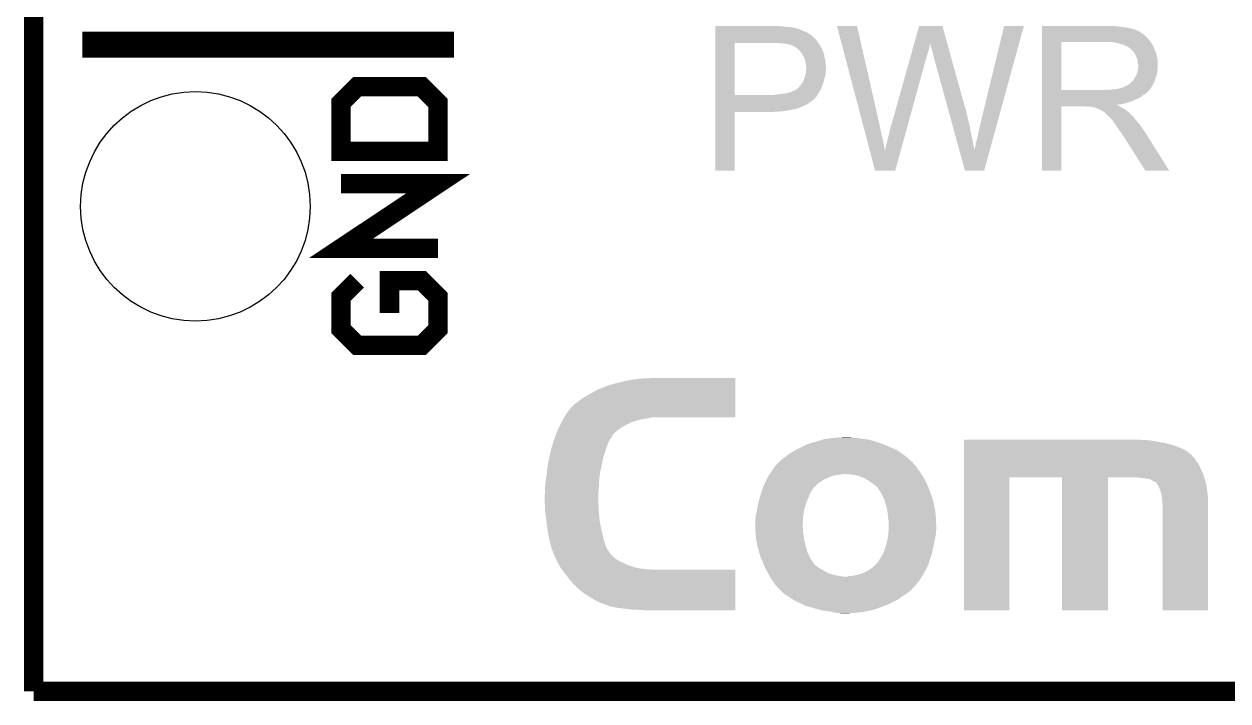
# Model space of a CAD drawing. Extents: x -0.05 to 0.95, y -0.15 to 0.98.
# Drawn here: x -0.053 to 0.3193, y -0.153 to 0.0564 of the extents above; entities that cross this region are included whole.
import ezdxf

# ---------------------------------------------------------------- set-up
doc = ezdxf.new("R2010")
doc.units = 0
doc.layers.get('0').update_dxf_attribs({"linetype": 'CONTINUOUS'})
for name, color, linetype in [('COMPASS_CLICK_V101_GKO', 5, 'CONTINUOUS'), ('COMPASS_CLICK_V101_GTO', 14, 'CONTINUOUS'), ('COMPASS_CLICK_V101_GTS', 12, 'CONTINUOUS')]:
    doc.layers.add(name, color=color, linetype=linetype)

# ---------------------------------------------------------------- blocks, each defined once
blk = doc.blocks.new('ROUND_49')
blk.add_circle((0, 0), 0.0355)

msp = doc.modelspace()

# ---------------------------------------------------------------- linework, layer by layer
at = {"layer": 'COMPASS_CLICK_V101_GKO', "const_width": 0.006}
for points in [[(-0.05, -0.15), (-0.05, 0.975)], [(-0.05, -0.15), (0.85, -0.15), (0.95, -0.05)]]:
    msp.add_lwpolyline(points, dxfattribs=at)
at = {"layer": 'COMPASS_CLICK_V101_GTO'}
for points, const_width in [([(-0.035, 0.05), (0.08, 0.05)], 0.008), ([(0.045, 0.017), (0.075, 0.017), (0.075, 0.032), (0.07, 0.037), (0.05, 0.037), (0.045, 0.032), (0.045, 0.017)], 0.006), ([(0.075, -0.013), (0.045, -0.013), (0.075, 0.007), (0.045, 0.007)], 0.006), ([(0.05, -0.023), (0.045, -0.028), (0.045, -0.038), (0.05, -0.043), (0.07, -0.043), (0.075, -0.038), (0.075, -0.028), (0.07, -0.023), (0.06, -0.023), (0.06, -0.033)], 0.006)]:
    msp.add_lwpolyline(points, dxfattribs=dict(at, const_width=const_width))
for points in [[(0.1608, 0.0555), (0.1608, 0.0558), (0.1835, 0.0555), (0.1802, 0.0558)], [(0.1608, 0.0554), (0.1608, 0.0555), (0.1845, 0.0554), (0.1835, 0.0555)], [(0.1608, 0.0553), (0.1608, 0.0554), (0.1851, 0.0553), (0.1846, 0.0554)], [(0.1608, 0.0551), (0.1608, 0.0553), (0.1857, 0.0551), (0.1851, 0.0553)], [(0.1608, 0.0549), (0.1608, 0.0551), (0.1865, 0.0549), (0.1857, 0.0551)], [(0.1608, 0.0546), (0.1608, 0.0549), (0.1873, 0.0546), (0.1865, 0.0549)], [(0.1608, 0.0542), (0.1608, 0.0546), (0.1882, 0.0542), (0.1873, 0.0546)], [(0.1608, 0.0538), (0.1608, 0.0542), (0.1892, 0.0538), (0.1882, 0.0542)], [(0.1608, 0.0532), (0.1608, 0.0538), (0.19, 0.0532), (0.1892, 0.0538)], [(0.1608, 0.053), (0.1608, 0.0532), (0.1904, 0.053), (0.1901, 0.0532)], [(0.1608, 0.0532), (0.1608, 0.0532), (0.1901, 0.0532), (0.19, 0.0532)], [(0.1608, 0.0521), (0.1608, 0.053), (0.1913, 0.0521), (0.1904, 0.053)], [(0.20614, 0.0264), (0.1984, 0.0558), (0.2113, 0.0264), (0.2046, 0.0558)], [(0.1984, 0.0558), (0.1984, 0.0558), (0.2046, 0.0558), (0.1984, 0.0558)], [(0.22228, 0.0504), (0.2238, 0.0558), (0.2325, 0.0504), (0.231, 0.0558)], [(0.2238, 0.0558), (0.2238, 0.0558), (0.231, 0.0558), (0.2238, 0.0558)], [(0.2431, 0.027), (0.2501, 0.0558), (0.24829, 0.027), (0.2562, 0.0558)], [(0.2501, 0.0558), (0.2501, 0.0558), (0.2562, 0.0558), (0.2501, 0.0558)], [(0.2618, 0.0557), (0.2618, 0.0558), (0.2851, 0.0557), (0.2837, 0.0558)], [(0.2618, 0.0555), (0.2618, 0.0557), (0.2865, 0.0555), (0.2851, 0.0557)], [(0.2618, 0.0553), (0.2618, 0.0555), (0.2881, 0.0553), (0.2865, 0.0555)], [(0.2618, 0.055), (0.2618, 0.0553), (0.2895, 0.055), (0.2881, 0.0553)], [(0.2618, 0.0548), (0.2618, 0.055), (0.2902, 0.0548), (0.2895, 0.055)], [(0.2618, 0.0546), (0.2618, 0.0548), (0.2908, 0.0546), (0.2902, 0.0548)], [(0.2618, 0.0545), (0.2618, 0.0546), (0.2909, 0.0545), (0.2908, 0.0546)], [(0.2618, 0.0544), (0.2618, 0.0545), (0.2913, 0.0544), (0.2909, 0.0545)], [(0.2618, 0.0541), (0.2618, 0.0544), (0.2919, 0.0541), (0.2913, 0.0544)], [(0.2618, 0.0536), (0.2618, 0.0541), (0.2926, 0.0536), (0.2919, 0.0541)], [(0.2618, 0.0531), (0.2618, 0.0536), (0.2934, 0.0531), (0.2926, 0.0536)], [(0.2618, 0.0523), (0.2618, 0.0531), (0.2942, 0.0523), (0.2934, 0.0531)], [(0.2618, 0.0514), (0.2618, 0.0523), (0.295, 0.0514), (0.2942, 0.0523)], [(0.1608, 0.0516), (0.1608, 0.0521), (0.1919, 0.0516), (0.1913, 0.0521)], [(0.1608, 0.0508), (0.1608, 0.0516), (0.1925, 0.0508), (0.1919, 0.0516)], [(0.1608, 0.0505), (0.1608, 0.0508), (0.1927, 0.0505), (0.1925, 0.0508)], [(0.1608, 0.0345), (0.1608, 0.0505), (0.1668, 0.0345), (0.1668, 0.0505)], [(0.1608, 0.0505), (0.1608, 0.0505), (0.1668, 0.0505), (0.1796, 0.0505)], [(0.1817, 0.0504), (0.1807, 0.0505), (0.19277, 0.0504), (0.1927, 0.0505)], [(0.1825, 0.0503), (0.1817, 0.0504), (0.19283, 0.0503), (0.19277, 0.0504)], [(0.183, 0.0502), (0.1825, 0.0503), (0.1929, 0.0502), (0.19283, 0.0503)], [(0.1834, 0.0501), (0.183, 0.0502), (0.19297, 0.0501), (0.1929, 0.0502)], [(0.1843, 0.0499), (0.1837, 0.0501), (0.1931, 0.0499), (0.19297, 0.0501)], [(0.1846, 0.0498), (0.1843, 0.0499), (0.19316, 0.0498), (0.1931, 0.0499)], [(0.1853, 0.0494), (0.1846, 0.0498), (0.19338, 0.0494), (0.19316, 0.0498)], [(0.1859, 0.049), (0.1853, 0.0494), (0.1936, 0.049), (0.19338, 0.0494)], [(0.18614, 0.0488), (0.1859, 0.049), (0.1937, 0.0488), (0.1936, 0.049)], [(0.1865, 0.0485), (0.18614, 0.0488), (0.1938, 0.0485), (0.1937, 0.0488)], [(0.1869, 0.0481), (0.1865, 0.0485), (0.194, 0.0481), (0.1938, 0.0485)], [(0.22156, 0.0478), (0.22178, 0.0486), (0.2266, 0.0478), (0.2268, 0.0486)], [(0.22178, 0.0486), (0.22198, 0.0493), (0.2268, 0.0486), (0.227, 0.0493)], [(0.22198, 0.0493), (0.22215, 0.0499), (0.227, 0.0493), (0.2271, 0.0499)], [(0.22215, 0.0499), (0.22226, 0.0503), (0.2271, 0.0499), (0.2271, 0.0503)], [(0.22226, 0.0503), (0.22228, 0.0504), (0.2272, 0.0503), (0.2272, 0.0504)], [(0.22226, 0.0503), (0.22226, 0.0503), (0.2271, 0.0503), (0.2272, 0.0503)], [(0.2273, 0.0502), (0.2272, 0.0504), (0.23255, 0.0502), (0.2325, 0.0504)], [(0.2273, 0.0499), (0.2273, 0.0502), (0.23264, 0.0499), (0.23255, 0.0502)], [(0.2275, 0.0492), (0.2273, 0.0499), (0.23283, 0.0492), (0.23264, 0.0499)], [(0.2281, 0.0474), (0.2275, 0.0492), (0.23333, 0.0474), (0.23283, 0.0492)], [(0.2618, 0.0509), (0.2618, 0.0514), (0.29536, 0.0509), (0.295, 0.0514)], [(0.2618, 0.036), (0.2618, 0.0509), (0.2678, 0.036), (0.2678, 0.0509)], [(0.2837, 0.0508), (0.2819, 0.0509), (0.29544, 0.0508), (0.29536, 0.0509)], [(0.2851, 0.0505), (0.2837, 0.0508), (0.29565, 0.0505), (0.29544, 0.0508)], [(0.28597, 0.0503), (0.2851, 0.0505), (0.2958, 0.0503), (0.29565, 0.0505)], [(0.2864, 0.0502), (0.28597, 0.0503), (0.2958, 0.0502), (0.2958, 0.0503)], [(0.2874, 0.0498), (0.2864, 0.0502), (0.2961, 0.0498), (0.2958, 0.0502)], [(0.2883, 0.0494), (0.2874, 0.0498), (0.2963, 0.0494), (0.2961, 0.0498)], [(0.28863, 0.0492), (0.2883, 0.0494), (0.2964, 0.0492), (0.2963, 0.0494)], [(0.2888, 0.0491), (0.28863, 0.0492), (0.29643, 0.0491), (0.2964, 0.0492)], [(0.2891, 0.0488), (0.2888, 0.0491), (0.29653, 0.0488), (0.29643, 0.0491)], [(0.28964, 0.0483), (0.2892, 0.0488), (0.2967, 0.0483), (0.29653, 0.0488)], [(0.18705, 0.0479), (0.1869, 0.0481), (0.1941, 0.0479), (0.194, 0.0481)], [(0.1872, 0.0477), (0.18705, 0.0479), (0.19419, 0.0477), (0.1941, 0.0479)], [(0.1875, 0.0474), (0.1872, 0.0477), (0.19431, 0.0474), (0.19419, 0.0477)], [(0.1876, 0.0472), (0.1875, 0.0474), (0.1944, 0.0472), (0.19431, 0.0474)], [(0.1879, 0.0466), (0.1876, 0.0472), (0.19447, 0.0466), (0.1944, 0.0472)], [(0.18807, 0.0463), (0.1879, 0.0466), (0.1945, 0.0463), (0.19447, 0.0466)], [(0.1883, 0.0459), (0.18807, 0.0463), (0.19461, 0.0459), (0.1945, 0.0463)], [(0.18853, 0.0452), (0.1883, 0.0459), (0.1948, 0.0452), (0.19461, 0.0459)], [(0.1886, 0.045), (0.18853, 0.0452), (0.19482, 0.045), (0.1948, 0.0452)], [(0.1887, 0.0443), (0.1886, 0.045), (0.19487, 0.0443), (0.19482, 0.045)], [(0.2153, 0.0255), (0.22083, 0.0452), (0.22038, 0.0255), (0.2258, 0.0452)], [(0.22083, 0.0452), (0.22105, 0.046), (0.2258, 0.0452), (0.2261, 0.046)], [(0.22105, 0.046), (0.2213, 0.0469), (0.2261, 0.046), (0.2263, 0.0469)], [(0.2213, 0.0469), (0.22156, 0.0478), (0.2263, 0.0469), (0.2266, 0.0478)], [(0.2282, 0.0466), (0.2281, 0.0474), (0.23355, 0.0466), (0.23333, 0.0474)], [(0.2284, 0.0459), (0.2282, 0.0466), (0.23375, 0.0459), (0.23355, 0.0466)], [(0.2285, 0.0455), (0.2284, 0.0459), (0.23386, 0.0455), (0.23375, 0.0459)], [(0.2286, 0.0453), (0.2285, 0.0455), (0.23391, 0.0453), (0.23386, 0.0455)], [(0.2286, 0.0452), (0.2286, 0.0453), (0.23394, 0.0452), (0.23391, 0.0453)], [(0.23193, 0.0331), (0.2286, 0.0452), (0.2373, 0.0331), (0.23394, 0.0452)], [(0.29, 0.0479), (0.28964, 0.0483), (0.29688, 0.0479), (0.2967, 0.0483)], [(0.29037, 0.0474), (0.29, 0.0479), (0.2971, 0.0474), (0.29688, 0.0479)], [(0.2906, 0.0471), (0.29037, 0.0474), (0.29718, 0.0471), (0.2971, 0.0474)], [(0.291, 0.0462), (0.2906, 0.0471), (0.2974, 0.0462), (0.29718, 0.0471)], [(0.2913, 0.0454), (0.291, 0.0462), (0.29753, 0.0454), (0.2974, 0.0462)], [(0.29135, 0.045), (0.2913, 0.0454), (0.2976, 0.045), (0.29753, 0.0454)], [(0.2914, 0.0446), (0.29135, 0.045), (0.2976, 0.0446), (0.2976, 0.045)], [(0.18852, 0.0402), (0.1888, 0.0413), (0.1947, 0.0402), (0.19488, 0.0413)], [(0.1889, 0.0431), (0.1887, 0.0443), (0.19498, 0.0431), (0.19487, 0.0443)], [(0.1888, 0.0413), (0.18881, 0.0414), (0.19488, 0.0413), (0.1949, 0.0414)], [(0.18881, 0.0414), (0.18884, 0.0418), (0.1949, 0.0414), (0.1949, 0.0418)], [(0.18884, 0.0418), (0.18888, 0.0423), (0.1949, 0.0418), (0.195, 0.0423)], [(0.18888, 0.0423), (0.1889, 0.0426), (0.195, 0.0423), (0.195, 0.0426)], [(0.1889, 0.0428), (0.1889, 0.0431), (0.195, 0.0428), (0.19498, 0.0431)], [(0.1889, 0.0426), (0.1889, 0.0428), (0.195, 0.0426), (0.195, 0.0428)], [(0.29103, 0.0408), (0.2912, 0.0413), (0.2973, 0.0408), (0.29739, 0.0413)], [(0.2912, 0.0413), (0.29137, 0.0419), (0.29739, 0.0413), (0.2975, 0.0419)], [(0.29137, 0.0419), (0.2914, 0.042), (0.2975, 0.0419), (0.29752, 0.042)], [(0.2915, 0.044), (0.2914, 0.0446), (0.2976, 0.044), (0.2976, 0.0446)], [(0.2914, 0.042), (0.29145, 0.0424), (0.29752, 0.042), (0.2976, 0.0424)], [(0.29145, 0.0424), (0.2915, 0.0428), (0.2976, 0.0424), (0.2976, 0.0428)], [(0.2916, 0.0437), (0.2915, 0.044), (0.2976, 0.0437), (0.2976, 0.044)], [(0.2915, 0.0428), (0.2916, 0.0435), (0.2976, 0.0428), (0.2976, 0.0435)], [(0.2916, 0.0435), (0.2916, 0.0437), (0.2976, 0.0435), (0.2976, 0.0437)], [(0.18688, 0.0372), (0.1872, 0.0376), (0.1938, 0.0372), (0.19395, 0.0376)], [(0.1872, 0.0376), (0.18753, 0.038), (0.19395, 0.0376), (0.1941, 0.038)], [(0.18753, 0.038), (0.1877, 0.0382), (0.1941, 0.038), (0.19416, 0.0382)], [(0.1877, 0.0382), (0.1881, 0.0391), (0.19416, 0.0382), (0.19441, 0.0391)], [(0.1881, 0.0391), (0.18822, 0.0394), (0.19441, 0.0391), (0.1945, 0.0394)], [(0.18822, 0.0394), (0.1885, 0.0401), (0.1945, 0.0394), (0.19467, 0.0401)], [(0.1885, 0.0401), (0.18852, 0.0402), (0.19467, 0.0401), (0.1947, 0.0402)], [(0.2876, 0.0372), (0.2881, 0.0374), (0.29583, 0.0372), (0.29594, 0.0374)], [(0.2881, 0.0374), (0.2887, 0.0378), (0.29594, 0.0374), (0.29617, 0.0378)], [(0.2887, 0.0378), (0.28918, 0.0382), (0.29617, 0.0378), (0.2964, 0.0382)], [(0.28918, 0.0382), (0.2893, 0.0383), (0.2964, 0.0382), (0.29644, 0.0383)], [(0.2893, 0.0383), (0.2899, 0.0389), (0.29644, 0.0383), (0.29667, 0.0389)], [(0.2899, 0.0389), (0.2903, 0.0395), (0.29667, 0.0389), (0.2969, 0.0395)], [(0.2903, 0.0395), (0.2904, 0.0396), (0.2969, 0.0395), (0.29693, 0.0396)], [(0.2904, 0.0396), (0.2907, 0.0402), (0.29693, 0.0396), (0.29712, 0.0402)], [(0.2907, 0.0402), (0.291, 0.0407), (0.29712, 0.0402), (0.29727, 0.0407)], [(0.291, 0.0407), (0.29103, 0.0408), (0.29727, 0.0407), (0.2973, 0.0408)], [(0.1608, 0.0339), (0.1608, 0.0345), (0.192, 0.0339), (0.19237, 0.0345)], [(0.1608, 0.0345), (0.1608, 0.0345), (0.1788, 0.0345), (0.1668, 0.0345)], [(0.1608, 0.0328), (0.1608, 0.0339), (0.1909, 0.0328), (0.192, 0.0339)], [(0.1788, 0.0345), (0.1793, 0.0346), (0.19237, 0.0345), (0.19244, 0.0346)], [(0.1797, 0.0346), (0.1802, 0.0347), (0.19244, 0.0346), (0.1925, 0.0347)], [(0.1802, 0.0347), (0.1815, 0.0348), (0.1925, 0.0347), (0.19256, 0.0348)], [(0.1815, 0.0348), (0.1828, 0.035), (0.19256, 0.0348), (0.19269, 0.035)], [(0.1828, 0.035), (0.1842, 0.0354), (0.19269, 0.035), (0.19294, 0.0354)], [(0.1842, 0.0354), (0.18444, 0.0355), (0.19294, 0.0354), (0.193, 0.0355)], [(0.18444, 0.0355), (0.1854, 0.0359), (0.193, 0.0355), (0.1932, 0.0359)], [(0.1854, 0.0359), (0.186, 0.0363), (0.1932, 0.0359), (0.1934, 0.0363)], [(0.186, 0.0363), (0.1865, 0.0367), (0.1934, 0.0363), (0.19358, 0.0367)], [(0.1865, 0.0367), (0.1866, 0.0368), (0.19358, 0.0367), (0.19362, 0.0368)], [(0.1866, 0.0368), (0.1868, 0.0371), (0.19362, 0.0368), (0.19376, 0.0371)], [(0.1868, 0.0371), (0.18688, 0.0372), (0.19376, 0.0371), (0.1938, 0.0372)], [(0.2618, 0.0355), (0.2618, 0.036), (0.2945, 0.0355), (0.295, 0.036)], [(0.2618, 0.036), (0.2618, 0.036), (0.2811, 0.036), (0.2678, 0.036)], [(0.2618, 0.0354), (0.2618, 0.0355), (0.2945, 0.0354), (0.2945, 0.0355)], [(0.2618, 0.035), (0.2618, 0.0354), (0.294, 0.035), (0.2944, 0.0354)], [(0.2618, 0.0354), (0.2618, 0.0354), (0.2944, 0.0354), (0.2945, 0.0354)], [(0.2618, 0.0347), (0.2618, 0.035), (0.2936, 0.0347), (0.294, 0.035)], [(0.2618, 0.0345), (0.2618, 0.0347), (0.2932, 0.0345), (0.2936, 0.0347)], [(0.2618, 0.0337), (0.2618, 0.0345), (0.2922, 0.0337), (0.2932, 0.0345)], [(0.2618, 0.0334), (0.2618, 0.0337), (0.2916, 0.0334), (0.2922, 0.0337)], [(0.2811, 0.036), (0.2819, 0.0361), (0.295, 0.036), (0.2951, 0.0361)], [(0.2828, 0.0361), (0.2838, 0.0362), (0.2951, 0.0361), (0.29517, 0.0362)], [(0.2838, 0.0362), (0.2849, 0.0363), (0.29517, 0.0362), (0.29524, 0.0363)], [(0.2849, 0.0363), (0.2859, 0.0365), (0.29524, 0.0363), (0.29539, 0.0365)], [(0.2859, 0.0365), (0.2868, 0.0368), (0.29539, 0.0365), (0.2956, 0.0368)], [(0.2868, 0.0368), (0.2876, 0.0372), (0.2956, 0.0368), (0.29583, 0.0372)], [(0.1608, 0.0326), (0.1608, 0.0328), (0.1906, 0.0326), (0.1909, 0.0328)], [(0.1608, 0.0323), (0.1608, 0.0326), (0.1902, 0.0323), (0.1906, 0.0326)], [(0.1608, 0.0319), (0.1608, 0.0323), (0.1897, 0.0319), (0.1902, 0.0323)], [(0.1608, 0.0315), (0.1608, 0.0319), (0.189, 0.0315), (0.1897, 0.0319)], [(0.1608, 0.0312), (0.1608, 0.0315), (0.1883, 0.0312), (0.189, 0.0315)], [(0.1608, 0.0308), (0.1608, 0.0312), (0.1875, 0.0308), (0.1883, 0.0312)], [(0.1608, 0.0304), (0.1608, 0.0308), (0.1865, 0.0304), (0.1875, 0.0308)], [(0.1608, 0.0301), (0.1608, 0.0304), (0.1855, 0.0301), (0.1865, 0.0304)], [(0.1608, 0.0299), (0.1608, 0.0301), (0.1842, 0.0299), (0.1855, 0.0301)], [(0.1608, 0.0296), (0.1608, 0.0299), (0.183, 0.0296), (0.1842, 0.0299)], [(0.23195, 0.033), (0.23193, 0.0331), (0.2373, 0.033), (0.2373, 0.0331)], [(0.23204, 0.0327), (0.23195, 0.033), (0.2374, 0.0327), (0.2373, 0.033)], [(0.23215, 0.0323), (0.23204, 0.0327), (0.2376, 0.0323), (0.2374, 0.0327)], [(0.23231, 0.0317), (0.23215, 0.0323), (0.2377, 0.0317), (0.2376, 0.0323)], [(0.23253, 0.0309), (0.23231, 0.0317), (0.2379, 0.0309), (0.2377, 0.0317)], [(0.23275, 0.0301), (0.23253, 0.0309), (0.2382, 0.0301), (0.2379, 0.0309)], [(0.23303, 0.0291), (0.23275, 0.0301), (0.2384, 0.0291), (0.2382, 0.0301)], [(0.2618, 0.0331), (0.2618, 0.0334), (0.2908, 0.0331), (0.2916, 0.0334)], [(0.2618, 0.0327), (0.2618, 0.0331), (0.2901, 0.0327), (0.2908, 0.0331)], [(0.2618, 0.0321), (0.2618, 0.0327), (0.2883, 0.0321), (0.2901, 0.0327)], [(0.2618, 0.0318), (0.2618, 0.0321), (0.2873, 0.0318), (0.2883, 0.0321)], [(0.2618, 0.0316), (0.2618, 0.0318), (0.2862, 0.0316), (0.2873, 0.0318)], [(0.2618, 0.0314), (0.2618, 0.0316), (0.285, 0.0314), (0.2862, 0.0316)], [(0.2618, 0.0313), (0.2618, 0.0314), (0.2851, 0.0313), (0.285, 0.0314)], [(0.2618, 0.0312), (0.2618, 0.0313), (0.2854, 0.0312), (0.2851, 0.0313)], [(0.2618, 0.031), (0.2618, 0.0312), (0.2858, 0.031), (0.2854, 0.0312)], [(0.2618, 0.0309), (0.2618, 0.031), (0.28597, 0.0309), (0.2858, 0.031)], [(0.2618, 0.011), (0.2618, 0.0309), (0.2678, 0.011), (0.2678, 0.0309)], [(0.2618, 0.0309), (0.2618, 0.0309), (0.2678, 0.0309), (0.2754, 0.0309)], [(0.2761, 0.0308), (0.2754, 0.0309), (0.28613, 0.0308), (0.28597, 0.0309)], [(0.2774, 0.0307), (0.2771, 0.0308), (0.2863, 0.0307), (0.28613, 0.0308)], [(0.2778, 0.0306), (0.2777, 0.0307), (0.28647, 0.0306), (0.2863, 0.0307)], [(0.2789, 0.0303), (0.2779, 0.0306), (0.28699, 0.0303), (0.28647, 0.0306)], [(0.2794, 0.0301), (0.2789, 0.0303), (0.28733, 0.0301), (0.28699, 0.0303)], [(0.2796, 0.03), (0.2794, 0.0301), (0.2875, 0.03), (0.28733, 0.0301)], [(0.2804, 0.0296), (0.2796, 0.03), (0.28798, 0.0296), (0.2875, 0.03)], [(0.1608, 0.0294), (0.1608, 0.0296), (0.1815, 0.0294), (0.183, 0.0296)], [(0.1608, 0.0293), (0.1608, 0.0294), (0.1799, 0.0293), (0.1815, 0.0294)], [(0.1608, 0.0292), (0.1608, 0.0293), (0.1782, 0.0292), (0.1799, 0.0293)], [(0.1608, 0.011), (0.1608, 0.0292), (0.1668, 0.011), (0.1668, 0.0292)], [(0.1608, 0.0292), (0.1608, 0.0292), (0.1668, 0.0292), (0.1782, 0.0292)], [(0.2062, 0.0262), (0.20614, 0.0264), (0.2113, 0.0262), (0.2113, 0.0264)], [(0.20625, 0.026), (0.2062, 0.0262), (0.2114, 0.026), (0.2113, 0.0262)], [(0.23333, 0.028), (0.23303, 0.0291), (0.2387, 0.028), (0.2384, 0.0291)], [(0.23368, 0.0267), (0.23333, 0.028), (0.239, 0.0267), (0.2387, 0.028)], [(0.23401, 0.0255), (0.23368, 0.0267), (0.2393, 0.0255), (0.239, 0.0267)], [(0.2426, 0.025), (0.2431, 0.027), (0.24774, 0.025), (0.24829, 0.027)], [(0.2805, 0.0295), (0.2804, 0.0296), (0.2881, 0.0295), (0.28798, 0.0296)], [(0.2811, 0.0291), (0.2806, 0.0295), (0.2886, 0.0291), (0.2881, 0.0295)], [(0.2816, 0.0286), (0.2811, 0.0291), (0.2891, 0.0286), (0.2886, 0.0291)], [(0.2826, 0.0277), (0.2816, 0.0286), (0.29, 0.0277), (0.2891, 0.0286)], [(0.2828, 0.0275), (0.2826, 0.0277), (0.2902, 0.0275), (0.29, 0.0277)], [(0.2831, 0.0272), (0.2828, 0.0275), (0.29043, 0.0272), (0.2902, 0.0275)], [(0.2834, 0.0268), (0.2831, 0.0272), (0.29074, 0.0268), (0.29043, 0.0272)], [(0.2836, 0.0266), (0.2834, 0.0268), (0.2909, 0.0266), (0.29074, 0.0268)], [(0.2837, 0.0265), (0.2836, 0.0266), (0.29099, 0.0265), (0.2909, 0.0266)], [(0.2843, 0.0256), (0.2837, 0.0265), (0.2918, 0.0256), (0.29099, 0.0265)], [(0.20635, 0.0256), (0.20625, 0.026), (0.2115, 0.0256), (0.2114, 0.026)], [(0.20646, 0.0252), (0.20635, 0.0256), (0.2115, 0.0252), (0.2115, 0.0256)], [(0.20659, 0.0247), (0.20646, 0.0252), (0.2117, 0.0247), (0.2115, 0.0252)], [(0.20672, 0.0242), (0.20659, 0.0247), (0.2118, 0.0242), (0.2117, 0.0247)], [(0.20691, 0.0235), (0.20672, 0.0242), (0.2119, 0.0235), (0.2118, 0.0242)], [(0.20728, 0.0221), (0.20691, 0.0235), (0.2122, 0.0221), (0.2119, 0.0235)], [(0.2141, 0.021), (0.2145, 0.0224), (0.21915, 0.021), (0.21953, 0.0224)], [(0.2145, 0.0224), (0.2146, 0.0231), (0.21953, 0.0224), (0.21973, 0.0231)], [(0.2146, 0.0231), (0.2148, 0.0238), (0.21973, 0.0231), (0.21992, 0.0238)], [(0.2148, 0.0238), (0.215, 0.0243), (0.21992, 0.0238), (0.22006, 0.0243)], [(0.215, 0.0243), (0.2151, 0.0249), (0.22006, 0.0243), (0.22022, 0.0249)], [(0.2151, 0.0249), (0.2152, 0.0253), (0.22022, 0.0249), (0.22033, 0.0253)], [(0.2152, 0.0253), (0.2153, 0.0255), (0.22033, 0.0253), (0.22038, 0.0255)], [(0.23473, 0.0229), (0.23401, 0.0255), (0.2398, 0.0229), (0.2393, 0.0255)], [(0.2355, 0.0201), (0.23473, 0.0229), (0.2404, 0.0201), (0.2398, 0.0229)], [(0.2419, 0.0215), (0.2422, 0.0232), (0.24678, 0.0215), (0.24725, 0.0232)], [(0.2422, 0.0232), (0.2426, 0.025), (0.24725, 0.0232), (0.24774, 0.025)], [(0.28507, 0.0245), (0.2843, 0.0256), (0.2926, 0.0245), (0.2918, 0.0256)], [(0.28598, 0.0232), (0.28507, 0.0245), (0.2935, 0.0232), (0.2926, 0.0245)], [(0.2864, 0.0226), (0.28598, 0.0232), (0.29388, 0.0226), (0.2935, 0.0232)], [(0.287, 0.0217), (0.2864, 0.0226), (0.29445, 0.0217), (0.29388, 0.0226)], [(0.20767, 0.0206), (0.20728, 0.0221), (0.2126, 0.0206), (0.2122, 0.0221)], [(0.20856, 0.01721), (0.20767, 0.0206), (0.2132, 0.01721), (0.2126, 0.0206)], [(0.2134, 0.0179), (0.2136, 0.0189), (0.2183, 0.0179), (0.21857, 0.0189)], [(0.2136, 0.0189), (0.2138, 0.0196), (0.21857, 0.0189), (0.21876, 0.0196)], [(0.2138, 0.0196), (0.2141, 0.021), (0.21876, 0.0196), (0.21915, 0.021)], [(0.23629, 0.01722), (0.2355, 0.0201), (0.2409, 0.01722), (0.2404, 0.0201)], [(0.2411, 0.0184), (0.2413, 0.0188), (0.24593, 0.0184), (0.24604, 0.0188)], [(0.2413, 0.0194), (0.2419, 0.0215), (0.24621, 0.0194), (0.24678, 0.0215)], [(0.2413, 0.0188), (0.2413, 0.0194), (0.24604, 0.0188), (0.24621, 0.0194)], [(0.2875, 0.021), (0.287, 0.0217), (0.29489, 0.021), (0.29445, 0.0217)], [(0.2877, 0.0207), (0.2875, 0.021), (0.29508, 0.0207), (0.29489, 0.021)], [(0.2878, 0.0205), (0.2877, 0.0207), (0.2952, 0.0205), (0.29508, 0.0207)], [(0.2879, 0.0204), (0.2878, 0.0205), (0.29527, 0.0204), (0.2952, 0.0205)], [(0.2879, 0.0203), (0.2879, 0.0204), (0.29533, 0.0203), (0.29527, 0.0204)], [(0.2938, 0.011), (0.2879, 0.0203), (0.3012, 0.011), (0.29533, 0.0203)], [(0.2102, 0.011), (0.20856, 0.01721), (0.2164, 0.011), (0.21811, 0.01721)], [(0.2132, 0.0173), (0.2133, 0.0175), (0.21813, 0.0173), (0.21819, 0.0175)], [(0.2132, 0.01721), (0.2132, 0.0173), (0.21811, 0.01721), (0.21813, 0.0173)], [(0.2133, 0.0175), (0.2134, 0.0179), (0.21819, 0.0175), (0.2183, 0.0179)], [(0.238, 0.011), (0.23629, 0.01722), (0.2439, 0.011), (0.24561, 0.01722)], [(0.2409, 0.0177), (0.2411, 0.018), (0.24574, 0.0177), (0.24582, 0.018)], [(0.2409, 0.01722), (0.2409, 0.0177), (0.24561, 0.01722), (0.24574, 0.0177)], [(0.2411, 0.018), (0.2411, 0.0184), (0.24582, 0.018), (0.24593, 0.0184)], [(0.3012, 0.011), (0.3012, 0.011), (0.3012, 0.011), (0.2938, 0.011)], [(0.1261, -0.056), (0.1282, -0.0552), (0.167, -0.056), (0.167, -0.0552)], [(0.1282, -0.0552), (0.133, -0.054), (0.167, -0.0552), (0.167, -0.054)], [(0.133, -0.054), (0.1358, -0.0535), (0.167, -0.054), (0.167, -0.0535)], [(0.1358, -0.0535), (0.1388, -0.0532), (0.167, -0.0535), (0.167, -0.0532)], [(0.1388, -0.0532), (0.14187, -0.0531), (0.167, -0.0532), (0.167, -0.0531)], [(0.14187, -0.0531), (0.1419, -0.0531), (0.167, -0.0531), (0.1419, -0.0531)], [(0.1187, -0.0601), (0.1198, -0.0593), (0.167, -0.0601), (0.167, -0.0593)], [(0.1198, -0.0593), (0.121, -0.0586), (0.167, -0.0593), (0.167, -0.0586)], [(0.121, -0.0586), (0.1242, -0.0568), (0.167, -0.0586), (0.167, -0.0568)], [(0.1242, -0.0568), (0.1261, -0.056), (0.167, -0.0568), (0.167, -0.056)], [(0.1148, -0.064), (0.1162, -0.0622), (0.167, -0.064), (0.167, -0.0622)], [(0.1162, -0.0622), (0.1163, -0.0621), (0.167, -0.0622), (0.167, -0.0621)], [(0.1163, -0.0621), (0.1167, -0.0618), (0.167, -0.0621), (0.167, -0.0618)], [(0.1167, -0.0618), (0.1171, -0.0613), (0.167, -0.0618), (0.167, -0.0613)], [(0.1171, -0.0613), (0.1178, -0.0608), (0.167, -0.0613), (0.167, -0.0608)], [(0.1178, -0.0608), (0.1187, -0.0601), (0.167, -0.0608), (0.167, -0.0601)], [(0.11265, -0.0679), (0.1132, -0.0668), (0.1326, -0.0679), (0.1348, -0.0668)], [(0.1132, -0.0668), (0.11355, -0.0661), (0.1348, -0.0668), (0.1369, -0.0661)], [(0.11355, -0.0661), (0.1136, -0.066), (0.1369, -0.0661), (0.13742, -0.066)], [(0.1136, -0.066), (0.11378, -0.0657), (0.13742, -0.066), (0.139, -0.0657)], [(0.11378, -0.0657), (0.11384, -0.0656), (0.139, -0.0657), (0.1398, -0.0656)], [(0.11384, -0.0656), (0.11396, -0.0654), (0.1398, -0.0656), (0.1406, -0.0654)], [(0.11396, -0.0654), (0.11402, -0.0653), (0.1406, -0.0654), (0.1412, -0.0653)], [(0.11402, -0.0653), (0.1148, -0.064), (0.167, -0.0653), (0.167, -0.064)], [(0.11122, -0.0713), (0.1115, -0.0705), (0.1287, -0.0713), (0.12928, -0.0705)], [(0.1115, -0.0705), (0.11163, -0.0702), (0.12928, -0.0705), (0.1295, -0.0702)], [(0.11163, -0.0702), (0.11202, -0.0693), (0.1295, -0.0702), (0.1305, -0.0693)], [(0.11202, -0.0693), (0.11233, -0.0686), (0.1305, -0.0693), (0.1315, -0.0686)], [(0.11233, -0.0686), (0.1125, -0.0682), (0.1315, -0.0686), (0.13213, -0.0682)], [(0.1125, -0.0682), (0.11265, -0.0679), (0.13213, -0.0682), (0.1326, -0.0679)], [(0.11006, -0.0749), (0.11033, -0.074), (0.127, -0.0749), (0.1273, -0.074)], [(0.11033, -0.074), (0.11061, -0.0731), (0.1273, -0.074), (0.1277, -0.0731)], [(0.11061, -0.0731), (0.1107, -0.0728), (0.1277, -0.0731), (0.12783, -0.0728)], [(0.1107, -0.0728), (0.11084, -0.0724), (0.12783, -0.0728), (0.128, -0.0724)], [(0.11084, -0.0724), (0.11098, -0.072), (0.128, -0.0724), (0.1283, -0.072)], [(0.11098, -0.072), (0.11108, -0.0717), (0.1283, -0.072), (0.1285, -0.0717)], [(0.11108, -0.0717), (0.11115, -0.0715), (0.1285, -0.0717), (0.1287, -0.0715)], [(0.11115, -0.0715), (0.11122, -0.0713), (0.1287, -0.0715), (0.1287, -0.0713)], [(0.1874, -0.0745), (0.1888, -0.0738), (0.21488, -0.0745), (0.2133, -0.0738)], [(0.1888, -0.0738), (0.189, -0.0737), (0.2133, -0.0738), (0.21303, -0.0737)], [(0.189, -0.0737), (0.19042, -0.0732), (0.21303, -0.0737), (0.2117, -0.0732)], [(0.19042, -0.0732), (0.1907, -0.0731), (0.2117, -0.0732), (0.21137, -0.0731)], [(0.1907, -0.0731), (0.1926, -0.0726), (0.21137, -0.0731), (0.20972, -0.0726)], [(0.1926, -0.0726), (0.1938, -0.0722), (0.20972, -0.0726), (0.2084, -0.0722)], [(0.1938, -0.0722), (0.1944, -0.072), (0.2084, -0.0722), (0.207, -0.072)], [(0.1944, -0.072), (0.19587, -0.0718), (0.207, -0.072), (0.2056, -0.0718)], [(0.19587, -0.0718), (0.1966, -0.0717), (0.2056, -0.0718), (0.20495, -0.0717)], [(0.1966, -0.0717), (0.1977, -0.0716), (0.20495, -0.0717), (0.2043, -0.0716)], [(0.1977, -0.0716), (0.1988, -0.0715), (0.2043, -0.0716), (0.2032, -0.0715)], [(0.1988, -0.0715), (0.2011, -0.0713), (0.2032, -0.0715), (0.2023, -0.0713)], [(0.2377, -0.0723), (0.2377, -0.0722), (0.293, -0.0723), (0.2922, -0.0722)], [(0.2377, -0.0724), (0.2377, -0.0723), (0.2951, -0.0724), (0.294, -0.0723)], [(0.2377, -0.0728), (0.2377, -0.0724), (0.2975, -0.0728), (0.2951, -0.0724)], [(0.2377, -0.0733), (0.2377, -0.0728), (0.3003, -0.0733), (0.2975, -0.0728)], [(0.2377, -0.0741), (0.2377, -0.0733), (0.3031, -0.0741), (0.3003, -0.0733)], [(0.2377, -0.0752), (0.2377, -0.0741), (0.3057, -0.0752), (0.3031, -0.0741)], [(0.109, -0.0797), (0.10952, -0.0773), (0.12572, -0.0797), (0.1262, -0.0773)], [(0.10952, -0.0773), (0.1098, -0.076), (0.1262, -0.0773), (0.1267, -0.076)], [(0.1098, -0.076), (0.11, -0.0751), (0.1267, -0.076), (0.12695, -0.0751)], [(0.11, -0.0751), (0.11006, -0.0749), (0.12695, -0.0751), (0.127, -0.0749)], [(0.1814, -0.0782), (0.1821, -0.0777), (0.22065, -0.0782), (0.22011, -0.0777)], [(0.1821, -0.0777), (0.18223, -0.0776), (0.22011, -0.0777), (0.22, -0.0776)], [(0.18223, -0.0776), (0.1829, -0.0771), (0.22, -0.0776), (0.21933, -0.0771)], [(0.1829, -0.0771), (0.1838, -0.0764), (0.21933, -0.0771), (0.2184, -0.0764)], [(0.1838, -0.0764), (0.1849, -0.0758), (0.2184, -0.0764), (0.21753, -0.0758)], [(0.1849, -0.0758), (0.18576, -0.0753), (0.21753, -0.0758), (0.2168, -0.0753)], [(0.18576, -0.0753), (0.1861, -0.0751), (0.2168, -0.0753), (0.21631, -0.0751)], [(0.1861, -0.0751), (0.18718, -0.0746), (0.21631, -0.0751), (0.2151, -0.0746)], [(0.18718, -0.0746), (0.1874, -0.0745), (0.2151, -0.0746), (0.21488, -0.0745)], [(0.2377, -0.076), (0.2377, -0.0752), (0.3069, -0.076), (0.3057, -0.0752)], [(0.2377, -0.0768), (0.2377, -0.076), (0.3079, -0.0768), (0.3069, -0.076)], [(0.2377, -0.077), (0.2377, -0.0768), (0.3081, -0.077), (0.308, -0.0768)], [(0.2377, -0.0768), (0.2377, -0.0768), (0.308, -0.0768), (0.3079, -0.0768)], [(0.2377, -0.0772), (0.2377, -0.077), (0.3083, -0.0772), (0.3081, -0.077)], [(0.2377, -0.0777), (0.2377, -0.0772), (0.3087, -0.0777), (0.3083, -0.0772)], [(0.2377, -0.0781), (0.2377, -0.0777), (0.3091, -0.0781), (0.3087, -0.0777)], [(0.2377, -0.0788), (0.2377, -0.0781), (0.3095, -0.0788), (0.3091, -0.0781)], [(0.10868, -0.0821), (0.1087, -0.0819), (0.1252, -0.0821), (0.12524, -0.0819)], [(0.1087, -0.0819), (0.10892, -0.0803), (0.12524, -0.0819), (0.1256, -0.0803)], [(0.10892, -0.0803), (0.109, -0.0797), (0.1256, -0.0803), (0.12572, -0.0797)], [(0.1776, -0.0828), (0.1782, -0.0819), (0.22447, -0.0828), (0.2239, -0.0819)], [(0.1782, -0.0819), (0.17882, -0.081), (0.2239, -0.0819), (0.2232, -0.081)], [(0.17882, -0.081), (0.1793, -0.0803), (0.2232, -0.081), (0.22276, -0.0803)], [(0.1793, -0.0803), (0.1794, -0.0802), (0.22276, -0.0803), (0.2227, -0.0802)], [(0.1794, -0.0802), (0.1799, -0.0797), (0.2227, -0.0802), (0.2221, -0.0797)], [(0.1799, -0.0797), (0.1804, -0.0792), (0.2221, -0.0797), (0.2218, -0.0792)], [(0.1804, -0.0792), (0.1806, -0.079), (0.2218, -0.0792), (0.2216, -0.079)], [(0.1806, -0.079), (0.1807, -0.0789), (0.2216, -0.079), (0.2214, -0.0789)], [(0.1807, -0.0789), (0.1814, -0.0782), (0.2214, -0.0789), (0.22065, -0.0782)], [(0.2377, -0.0794), (0.2377, -0.0788), (0.31, -0.0794), (0.3095, -0.0788)], [(0.2377, -0.0803), (0.2377, -0.0794), (0.3105, -0.0803), (0.31, -0.0794)], [(0.2377, -0.0813), (0.2377, -0.0803), (0.311, -0.0813), (0.3105, -0.0803)], [(0.2377, -0.0823), (0.2377, -0.0813), (0.3114, -0.0823), (0.311, -0.0813)], [(0.1082, -0.0857), (0.10847, -0.0841), (0.12482, -0.0857), (0.1249, -0.0841)], [(0.10847, -0.0841), (0.1085, -0.0839), (0.1249, -0.0841), (0.12493, -0.0839)], [(0.1085, -0.0839), (0.10868, -0.0821), (0.12493, -0.0839), (0.1252, -0.0821)], [(0.1756, -0.0868), (0.17609, -0.0856), (0.19141, -0.0868), (0.1927, -0.0856)], [(0.17609, -0.0856), (0.1763, -0.0851), (0.1927, -0.0856), (0.19345, -0.0851)], [(0.1763, -0.0851), (0.17656, -0.0846), (0.19345, -0.0851), (0.1942, -0.0846)], [(0.17656, -0.0846), (0.17699, -0.0838), (0.1942, -0.0846), (0.1959, -0.0838)], [(0.17699, -0.0838), (0.1772, -0.0834), (0.1959, -0.0838), (0.1971, -0.0834)], [(0.1772, -0.0834), (0.17727, -0.0833), (0.1971, -0.0834), (0.1974, -0.0833)], [(0.17727, -0.0833), (0.17747, -0.083), (0.1974, -0.0833), (0.1989, -0.083)], [(0.17747, -0.083), (0.17753, -0.0829), (0.1989, -0.083), (0.2, -0.0829)], [(0.17753, -0.0829), (0.1776, -0.0828), (0.2, -0.0829), (0.2004, -0.0828)], [(0.2032, -0.083), (0.201, -0.0828), (0.2246, -0.083), (0.22447, -0.0828)], [(0.2052, -0.0834), (0.2032, -0.083), (0.22485, -0.0834), (0.2246, -0.083)], [(0.2069, -0.0841), (0.2052, -0.0834), (0.2253, -0.0841), (0.22485, -0.0834)], [(0.2083, -0.0849), (0.2069, -0.0841), (0.22573, -0.0849), (0.2253, -0.0841)], [(0.20899, -0.0854), (0.2083, -0.0849), (0.226, -0.0854), (0.22573, -0.0849)], [(0.2094, -0.0857), (0.20899, -0.0854), (0.22613, -0.0857), (0.226, -0.0854)], [(0.2377, -0.0836), (0.2377, -0.0823), (0.3119, -0.0836), (0.3114, -0.0823)], [(0.2377, -0.0838), (0.2377, -0.0836), (0.31196, -0.0838), (0.3119, -0.0836)], [(0.2377, -0.125), (0.2377, -0.0838), (0.2517, -0.125), (0.2517, -0.0838)], [(0.2377, -0.0838), (0.2377, -0.0838), (0.2517, -0.0838), (0.268, -0.0838)], [(0.268, -0.125), (0.268, -0.0838), (0.2822, -0.125), (0.2822, -0.0838)], [(0.268, -0.0838), (0.268, -0.0838), (0.2822, -0.0838), (0.29, -0.0838)], [(0.2919, -0.0839), (0.29, -0.0838), (0.31199, -0.0839), (0.31196, -0.0838)], [(0.2934, -0.0841), (0.2919, -0.0839), (0.31205, -0.0841), (0.31199, -0.0839)], [(0.2948, -0.0843), (0.2934, -0.0841), (0.31212, -0.0843), (0.31205, -0.0841)], [(0.2958, -0.0847), (0.2948, -0.0843), (0.31224, -0.0847), (0.31212, -0.0843)], [(0.2961, -0.0849), (0.2958, -0.0847), (0.3123, -0.0849), (0.31224, -0.0847)], [(0.2964, -0.0851), (0.2961, -0.0849), (0.31235, -0.0851), (0.3123, -0.0849)], [(0.297, -0.0853), (0.2964, -0.0851), (0.31241, -0.0853), (0.31235, -0.0851)], [(0.2972, -0.0856), (0.297, -0.0853), (0.31249, -0.0856), (0.31241, -0.0853)], [(0.2973, -0.0857), (0.2972, -0.0856), (0.31251, -0.0857), (0.31249, -0.0856)], [(0.108, -0.0894), (0.1081, -0.0886), (0.1246, -0.0894), (0.1246, -0.0886)], [(0.1081, -0.0872), (0.10817, -0.0862), (0.12472, -0.0872), (0.1248, -0.0862)], [(0.1081, -0.0886), (0.1081, -0.0872), (0.1246, -0.0886), (0.12472, -0.0872)], [(0.10817, -0.0862), (0.1082, -0.0857), (0.1248, -0.0862), (0.12482, -0.0857)], [(0.17455, -0.09), (0.17489, -0.0888), (0.1896, -0.09), (0.1901, -0.0888)], [(0.17489, -0.0888), (0.175, -0.0884), (0.1901, -0.0888), (0.19034, -0.0884)], [(0.175, -0.0884), (0.17522, -0.0878), (0.19034, -0.0884), (0.1907, -0.0878)], [(0.17522, -0.0878), (0.17545, -0.0872), (0.1907, -0.0878), (0.1911, -0.0872)], [(0.17545, -0.0872), (0.17552, -0.087), (0.1911, -0.0872), (0.1912, -0.087)], [(0.17552, -0.087), (0.1756, -0.0868), (0.1912, -0.087), (0.19141, -0.0868)], [(0.2102, -0.0863), (0.2094, -0.0857), (0.22639, -0.0863), (0.22613, -0.0857)], [(0.2108, -0.0868), (0.2102, -0.0863), (0.22661, -0.0868), (0.22639, -0.0863)], [(0.2109, -0.087), (0.2108, -0.0868), (0.2267, -0.087), (0.22661, -0.0868)], [(0.21203, -0.0886), (0.2109, -0.087), (0.2273, -0.0886), (0.2267, -0.087)], [(0.2121, -0.0887), (0.21203, -0.0886), (0.22734, -0.0887), (0.2273, -0.0886)], [(0.21286, -0.0903), (0.2121, -0.0887), (0.2279, -0.0903), (0.22734, -0.0887)], [(0.29777, -0.0864), (0.2973, -0.0857), (0.3127, -0.0864), (0.31251, -0.0857)], [(0.2979, -0.0866), (0.29777, -0.0864), (0.31272, -0.0866), (0.3127, -0.0864)], [(0.2983, -0.0877), (0.2979, -0.0866), (0.31286, -0.0877), (0.31272, -0.0866)], [(0.2984, -0.088), (0.2983, -0.0877), (0.3129, -0.088), (0.31286, -0.0877)], [(0.2987, -0.0889), (0.2984, -0.088), (0.31301, -0.0889), (0.3129, -0.088)], [(0.29882, -0.0897), (0.2987, -0.0889), (0.3131, -0.0897), (0.31301, -0.0889)], [(0.108, -0.0903), (0.108, -0.0894), (0.1246, -0.0903), (0.1246, -0.0894)], [(0.10805, -0.0921), (0.108, -0.0903), (0.1246, -0.0921), (0.1246, -0.0903)], [(0.10807, -0.0929), (0.10805, -0.0921), (0.1247, -0.0929), (0.1246, -0.0921)], [(0.1081, -0.0939), (0.10807, -0.0929), (0.1247, -0.0939), (0.1247, -0.0929)], [(0.17369, -0.0937), (0.1738, -0.093), (0.1883, -0.0937), (0.18851, -0.093)], [(0.1738, -0.093), (0.17408, -0.0917), (0.18851, -0.093), (0.1889, -0.0917)], [(0.17408, -0.0917), (0.1741, -0.0916), (0.1889, -0.0917), (0.18894, -0.0916)], [(0.1741, -0.0916), (0.17455, -0.09), (0.18894, -0.0916), (0.1896, -0.09)], [(0.213, -0.0906), (0.21286, -0.0903), (0.22798, -0.0906), (0.2279, -0.0903)], [(0.21348, -0.0922), (0.213, -0.0906), (0.2284, -0.0922), (0.22798, -0.0906)], [(0.2136, -0.0926), (0.21348, -0.0922), (0.22848, -0.0926), (0.2284, -0.0922)], [(0.21396, -0.0942), (0.2136, -0.0926), (0.2288, -0.0942), (0.22848, -0.0926)], [(0.2989, -0.0902), (0.29882, -0.0897), (0.3131, -0.0902), (0.3131, -0.0897)], [(0.299, -0.0914), (0.2989, -0.0902), (0.3131, -0.0914), (0.3131, -0.0902)], [(0.2991, -0.0924), (0.299, -0.0914), (0.3131, -0.0924), (0.3131, -0.0914)], [(0.2991, -0.125), (0.2991, -0.0924), (0.3131, -0.125), (0.3131, -0.0924)], [(0.10824, -0.095), (0.1081, -0.0939), (0.1248, -0.095), (0.1247, -0.0939)], [(0.1085, -0.0971), (0.10824, -0.095), (0.12498, -0.0971), (0.1248, -0.095)], [(0.1731, -0.0974), (0.1732, -0.0967), (0.18785, -0.0974), (0.18787, -0.0967)], [(0.1732, -0.0967), (0.17326, -0.096), (0.18787, -0.0967), (0.1879, -0.096)], [(0.17326, -0.096), (0.1733, -0.0956), (0.1879, -0.096), (0.18797, -0.0956)], [(0.1733, -0.0956), (0.1736, -0.0943), (0.18797, -0.0956), (0.1882, -0.0943)], [(0.1736, -0.0943), (0.17369, -0.0937), (0.1882, -0.0943), (0.1883, -0.0937)], [(0.214, -0.0944), (0.21396, -0.0942), (0.22882, -0.0944), (0.2288, -0.0942)], [(0.2142, -0.0961), (0.214, -0.0944), (0.22897, -0.0961), (0.22882, -0.0944)], [(0.21424, -0.0964), (0.2142, -0.0961), (0.229, -0.0964), (0.22897, -0.0961)], [(0.2143, -0.0968), (0.21424, -0.0964), (0.22902, -0.0968), (0.229, -0.0964)], [(0.10854, -0.0974), (0.1085, -0.0971), (0.125, -0.0974), (0.12498, -0.0971)], [(0.1089, -0.1), (0.10854, -0.0974), (0.12556, -0.1), (0.125, -0.0974)], [(0.1093, -0.1026), (0.1089, -0.1), (0.12611, -0.1026), (0.12556, -0.1)], [(0.1731, -0.0987), (0.1731, -0.0974), (0.1878, -0.0987), (0.18785, -0.0974)], [(0.17313, -0.0993), (0.1731, -0.0987), (0.1878, -0.0993), (0.1878, -0.0987)], [(0.17315, -0.0999), (0.17313, -0.0993), (0.1879, -0.0999), (0.1878, -0.0993)], [(0.17319, -0.1006), (0.17315, -0.0999), (0.1879, -0.1006), (0.1879, -0.0999)], [(0.2144, -0.0974), (0.2143, -0.0968), (0.22904, -0.0974), (0.22902, -0.0968)], [(0.21432, -0.1008), (0.21435, -0.0999), (0.229, -0.1008), (0.2291, -0.0999)], [(0.21435, -0.0999), (0.2144, -0.0987), (0.2291, -0.0999), (0.2291, -0.0987)], [(0.2144, -0.0987), (0.2144, -0.0974), (0.2291, -0.0987), (0.22904, -0.0974)], [(0.10942, -0.103), (0.1093, -0.1026), (0.1262, -0.103), (0.12611, -0.1026)], [(0.1096, -0.1036), (0.10942, -0.103), (0.12641, -0.1036), (0.1262, -0.103)], [(0.1098, -0.1046), (0.1096, -0.1036), (0.12675, -0.1046), (0.12641, -0.1036)], [(0.1732, -0.1009), (0.17319, -0.1006), (0.18795, -0.1009), (0.1879, -0.1006)], [(0.17323, -0.1012), (0.1732, -0.1009), (0.188, -0.1012), (0.18795, -0.1009)], [(0.17339, -0.103), (0.17323, -0.1012), (0.1882, -0.103), (0.188, -0.1012)], [(0.1734, -0.1031), (0.17339, -0.103), (0.18823, -0.1031), (0.1882, -0.103)], [(0.1738, -0.1051), (0.1734, -0.1031), (0.18875, -0.1051), (0.18823, -0.1031)], [(0.21372, -0.1043), (0.2139, -0.1037), (0.2284, -0.1043), (0.22854, -0.1037)], [(0.2139, -0.1037), (0.21402, -0.103), (0.22854, -0.1037), (0.2287, -0.103)], [(0.21402, -0.103), (0.21422, -0.1018), (0.2287, -0.103), (0.2289, -0.1018)], [(0.21422, -0.1018), (0.2143, -0.1013), (0.2289, -0.1018), (0.22895, -0.1013)], [(0.2143, -0.1013), (0.21432, -0.1008), (0.22895, -0.1013), (0.229, -0.1008)], [(0.11, -0.1053), (0.1098, -0.1046), (0.127, -0.1053), (0.12675, -0.1046)], [(0.11008, -0.1056), (0.11, -0.1053), (0.1271, -0.1056), (0.127, -0.1053)], [(0.1102, -0.1061), (0.11008, -0.1056), (0.12742, -0.1061), (0.1271, -0.1056)], [(0.1105, -0.1066), (0.1102, -0.1061), (0.12774, -0.1066), (0.12742, -0.1061)], [(0.11052, -0.1067), (0.1105, -0.1066), (0.1278, -0.1067), (0.12774, -0.1066)], [(0.1106, -0.107), (0.11052, -0.1067), (0.12801, -0.107), (0.1278, -0.1067)], [(0.1107, -0.1072), (0.1106, -0.107), (0.12815, -0.1072), (0.12801, -0.107)], [(0.1107, -0.1073), (0.1107, -0.1072), (0.12822, -0.1073), (0.12815, -0.1072)], [(0.11088, -0.1077), (0.1107, -0.1073), (0.1285, -0.1077), (0.12822, -0.1073)], [(0.11118, -0.1084), (0.11088, -0.1077), (0.1292, -0.1084), (0.1285, -0.1077)], [(0.17425, -0.1068), (0.1738, -0.1051), (0.1892, -0.1068), (0.18875, -0.1051)], [(0.1743, -0.107), (0.17425, -0.1068), (0.18929, -0.107), (0.1892, -0.1068)], [(0.1749, -0.1088), (0.1743, -0.107), (0.1901, -0.1088), (0.18929, -0.107)], [(0.2119, -0.1087), (0.2127, -0.1073), (0.22731, -0.1087), (0.2278, -0.1073)], [(0.2127, -0.1073), (0.2133, -0.1057), (0.2278, -0.1073), (0.22812, -0.1057)], [(0.2133, -0.1057), (0.21372, -0.1043), (0.22812, -0.1057), (0.2284, -0.1043)], [(0.11154, -0.1092), (0.11118, -0.1084), (0.1302, -0.1092), (0.1292, -0.1084)], [(0.11171, -0.1096), (0.11154, -0.1092), (0.1309, -0.1096), (0.1302, -0.1092)], [(0.1118, -0.1098), (0.11171, -0.1096), (0.1313, -0.1098), (0.1309, -0.1096)], [(0.11191, -0.11), (0.1118, -0.1098), (0.1317, -0.11), (0.1313, -0.1098)], [(0.11214, -0.1104), (0.11191, -0.11), (0.1326, -0.1104), (0.1317, -0.11)], [(0.11242, -0.1109), (0.11214, -0.1104), (0.1336, -0.1109), (0.1326, -0.1104)], [(0.11265, -0.1113), (0.11242, -0.1109), (0.1347, -0.1113), (0.1336, -0.1109)], [(0.11287, -0.1117), (0.11265, -0.1113), (0.1359, -0.1117), (0.1347, -0.1113)], [(0.1756, -0.1104), (0.1749, -0.1088), (0.1912, -0.1104), (0.1901, -0.1088)], [(0.17572, -0.1107), (0.1756, -0.1104), (0.1914, -0.1107), (0.1912, -0.1104)], [(0.17588, -0.1111), (0.17572, -0.1107), (0.1919, -0.1111), (0.1914, -0.1107)], [(0.17616, -0.1118), (0.17588, -0.1111), (0.1927, -0.1118), (0.1919, -0.1111)], [(0.2093, -0.1118), (0.21048, -0.1107), (0.22615, -0.1118), (0.2267, -0.1107)], [(0.21048, -0.1107), (0.2108, -0.1104), (0.2267, -0.1107), (0.22679, -0.1104)], [(0.2108, -0.1104), (0.2109, -0.1102), (0.22679, -0.1104), (0.22685, -0.1102)], [(0.2109, -0.1102), (0.2113, -0.1097), (0.22685, -0.1102), (0.22699, -0.1097)], [(0.2113, -0.1097), (0.21172, -0.109), (0.22699, -0.1097), (0.2272, -0.109)], [(0.21172, -0.109), (0.2119, -0.1087), (0.2272, -0.109), (0.22731, -0.1087)], [(0.11304, -0.112), (0.11287, -0.1117), (0.1372, -0.112), (0.1359, -0.1117)], [(0.1131, -0.1121), (0.11304, -0.112), (0.138, -0.1121), (0.1372, -0.112)], [(0.11318, -0.1122), (0.1131, -0.1121), (0.1388, -0.1122), (0.138, -0.1121)], [(0.11326, -0.1123), (0.11318, -0.1122), (0.1403, -0.1123), (0.1388, -0.1122)], [(0.11334, -0.1124), (0.11326, -0.1123), (0.1421, -0.1124), (0.1403, -0.1123)], [(0.1146, -0.114), (0.11334, -0.1124), (0.167, -0.114), (0.167, -0.1124)], [(0.11334, -0.1124), (0.11334, -0.1124), (0.167, -0.1124), (0.1421, -0.1124)], [(0.1159, -0.1157), (0.1146, -0.114), (0.167, -0.1157), (0.167, -0.114)], [(0.1762, -0.1119), (0.17616, -0.1118), (0.19288, -0.1119), (0.1927, -0.1118)], [(0.17647, -0.1124), (0.1762, -0.1119), (0.1938, -0.1124), (0.19288, -0.1119)], [(0.1769, -0.1132), (0.17647, -0.1124), (0.1952, -0.1132), (0.1938, -0.1124)], [(0.17731, -0.1139), (0.1769, -0.1132), (0.1969, -0.1139), (0.1952, -0.1132)], [(0.17754, -0.1143), (0.17731, -0.1139), (0.1988, -0.1143), (0.1969, -0.1139)], [(0.17772, -0.1146), (0.17754, -0.1143), (0.201, -0.1146), (0.1988, -0.1143)], [(0.1783, -0.1156), (0.17772, -0.1146), (0.224, -0.1156), (0.22462, -0.1146)], [(0.2016, -0.1146), (0.202, -0.1144), (0.22462, -0.1146), (0.22475, -0.1144)], [(0.202, -0.1144), (0.2031, -0.1143), (0.22475, -0.1144), (0.22481, -0.1143)], [(0.2031, -0.1143), (0.2046, -0.114), (0.22481, -0.1143), (0.225, -0.114)], [(0.2046, -0.114), (0.2061, -0.1136), (0.225, -0.114), (0.22521, -0.1136)], [(0.2061, -0.1136), (0.2078, -0.1128), (0.22521, -0.1136), (0.22564, -0.1128)], [(0.2078, -0.1128), (0.20855, -0.1123), (0.22564, -0.1128), (0.2259, -0.1123)], [(0.20855, -0.1123), (0.2093, -0.1118), (0.2259, -0.1123), (0.22615, -0.1118)], [(0.1171, -0.117), (0.1159, -0.1157), (0.167, -0.117), (0.167, -0.1157)], [(0.1181, -0.118), (0.1171, -0.117), (0.167, -0.118), (0.167, -0.117)], [(0.1188, -0.1186), (0.1181, -0.118), (0.167, -0.1186), (0.167, -0.118)], [(0.1189, -0.1188), (0.1188, -0.1186), (0.167, -0.1188), (0.167, -0.1186)], [(0.1206, -0.12), (0.119, -0.1188), (0.167, -0.12), (0.167, -0.1188)], [(0.1789, -0.1164), (0.1783, -0.1156), (0.22336, -0.1164), (0.224, -0.1156)], [(0.17934, -0.1171), (0.1789, -0.1164), (0.2228, -0.1171), (0.22336, -0.1164)], [(0.1794, -0.1172), (0.17934, -0.1171), (0.22271, -0.1172), (0.2228, -0.1171)], [(0.18, -0.1178), (0.1794, -0.1172), (0.22215, -0.1178), (0.22271, -0.1172)], [(0.1803, -0.1182), (0.18, -0.1178), (0.22177, -0.1182), (0.22215, -0.1178)], [(0.1806, -0.1184), (0.1803, -0.1182), (0.22159, -0.1184), (0.22177, -0.1182)], [(0.1807, -0.1186), (0.1806, -0.1184), (0.2214, -0.1186), (0.22159, -0.1184)], [(0.18102, -0.1189), (0.1807, -0.1186), (0.2211, -0.1189), (0.2214, -0.1186)], [(0.18135, -0.1192), (0.18102, -0.1189), (0.2207, -0.1192), (0.2211, -0.1189)], [(0.1222, -0.121), (0.1206, -0.12), (0.167, -0.121), (0.167, -0.12)], [(0.1237, -0.1219), (0.1222, -0.121), (0.167, -0.1219), (0.167, -0.121)], [(0.1251, -0.1226), (0.1237, -0.1219), (0.167, -0.1226), (0.167, -0.1219)], [(0.1262, -0.123), (0.1251, -0.1226), (0.167, -0.123), (0.167, -0.1226)], [(0.18188, -0.1197), (0.18135, -0.1192), (0.2201, -0.1197), (0.2207, -0.1192)], [(0.1821, -0.1199), (0.18188, -0.1197), (0.21978, -0.1199), (0.2201, -0.1197)], [(0.18256, -0.1202), (0.1821, -0.1199), (0.2193, -0.1202), (0.21978, -0.1199)], [(0.1838, -0.121), (0.18256, -0.1202), (0.21816, -0.121), (0.2193, -0.1202)], [(0.18476, -0.1216), (0.1838, -0.121), (0.2173, -0.1216), (0.21816, -0.121)], [(0.1854, -0.122), (0.18476, -0.1216), (0.2165, -0.122), (0.2173, -0.1216)], [(0.18731, -0.1229), (0.1854, -0.122), (0.2147, -0.1229), (0.2165, -0.122)], [(0.1272, -0.1233), (0.1262, -0.123), (0.167, -0.1233), (0.167, -0.123)], [(0.128, -0.1237), (0.1272, -0.1233), (0.167, -0.1237), (0.167, -0.1233)], [(0.13, -0.1241), (0.128, -0.1237), (0.167, -0.1241), (0.167, -0.1237)], [(0.1322, -0.1244), (0.13, -0.1241), (0.167, -0.1244), (0.167, -0.1241)], [(0.1345, -0.1247), (0.1322, -0.1244), (0.167, -0.1247), (0.167, -0.1244)], [(0.1366, -0.1248), (0.1345, -0.1247), (0.167, -0.1248), (0.167, -0.1247)], [(0.1385, -0.1249), (0.1366, -0.1248), (0.167, -0.1249), (0.167, -0.1248)], [(0.1393, -0.125), (0.1385, -0.1249), (0.167, -0.125), (0.167, -0.1249)], [(0.1888, -0.1236), (0.18731, -0.1229), (0.2131, -0.1236), (0.2147, -0.1229)], [(0.1906, -0.1241), (0.1888, -0.1236), (0.21168, -0.1241), (0.2131, -0.1236)], [(0.19309, -0.1248), (0.1906, -0.1241), (0.2097, -0.1248), (0.21168, -0.1241)], [(0.1938, -0.125), (0.19309, -0.1248), (0.20875, -0.125), (0.2097, -0.1248)], [(0.1952, -0.1252), (0.1938, -0.125), (0.2078, -0.1252), (0.20875, -0.125)], [(0.1967, -0.1254), (0.1952, -0.1252), (0.20675, -0.1254), (0.2078, -0.1252)], [(0.1975, -0.1256), (0.1967, -0.1254), (0.2057, -0.1256), (0.20675, -0.1254)], [(0.1979, -0.1257), (0.1975, -0.1256), (0.20455, -0.1257), (0.2057, -0.1256)], [(0.199, -0.1258), (0.1979, -0.1257), (0.2034, -0.1258), (0.20455, -0.1257)], [(0.1999, -0.1259), (0.199, -0.1258), (0.2011, -0.1259), (0.2034, -0.1258)]]:
    msp.add_solid(points, dxfattribs=at)

# ---------------------------------------------------------------- block references
at = {"layer": 'COMPASS_CLICK_V101_GTS'}
msp.add_blockref('ROUND_49', (0, 0), dxfattribs=at)

doc.saveas('drawing.dxf')
